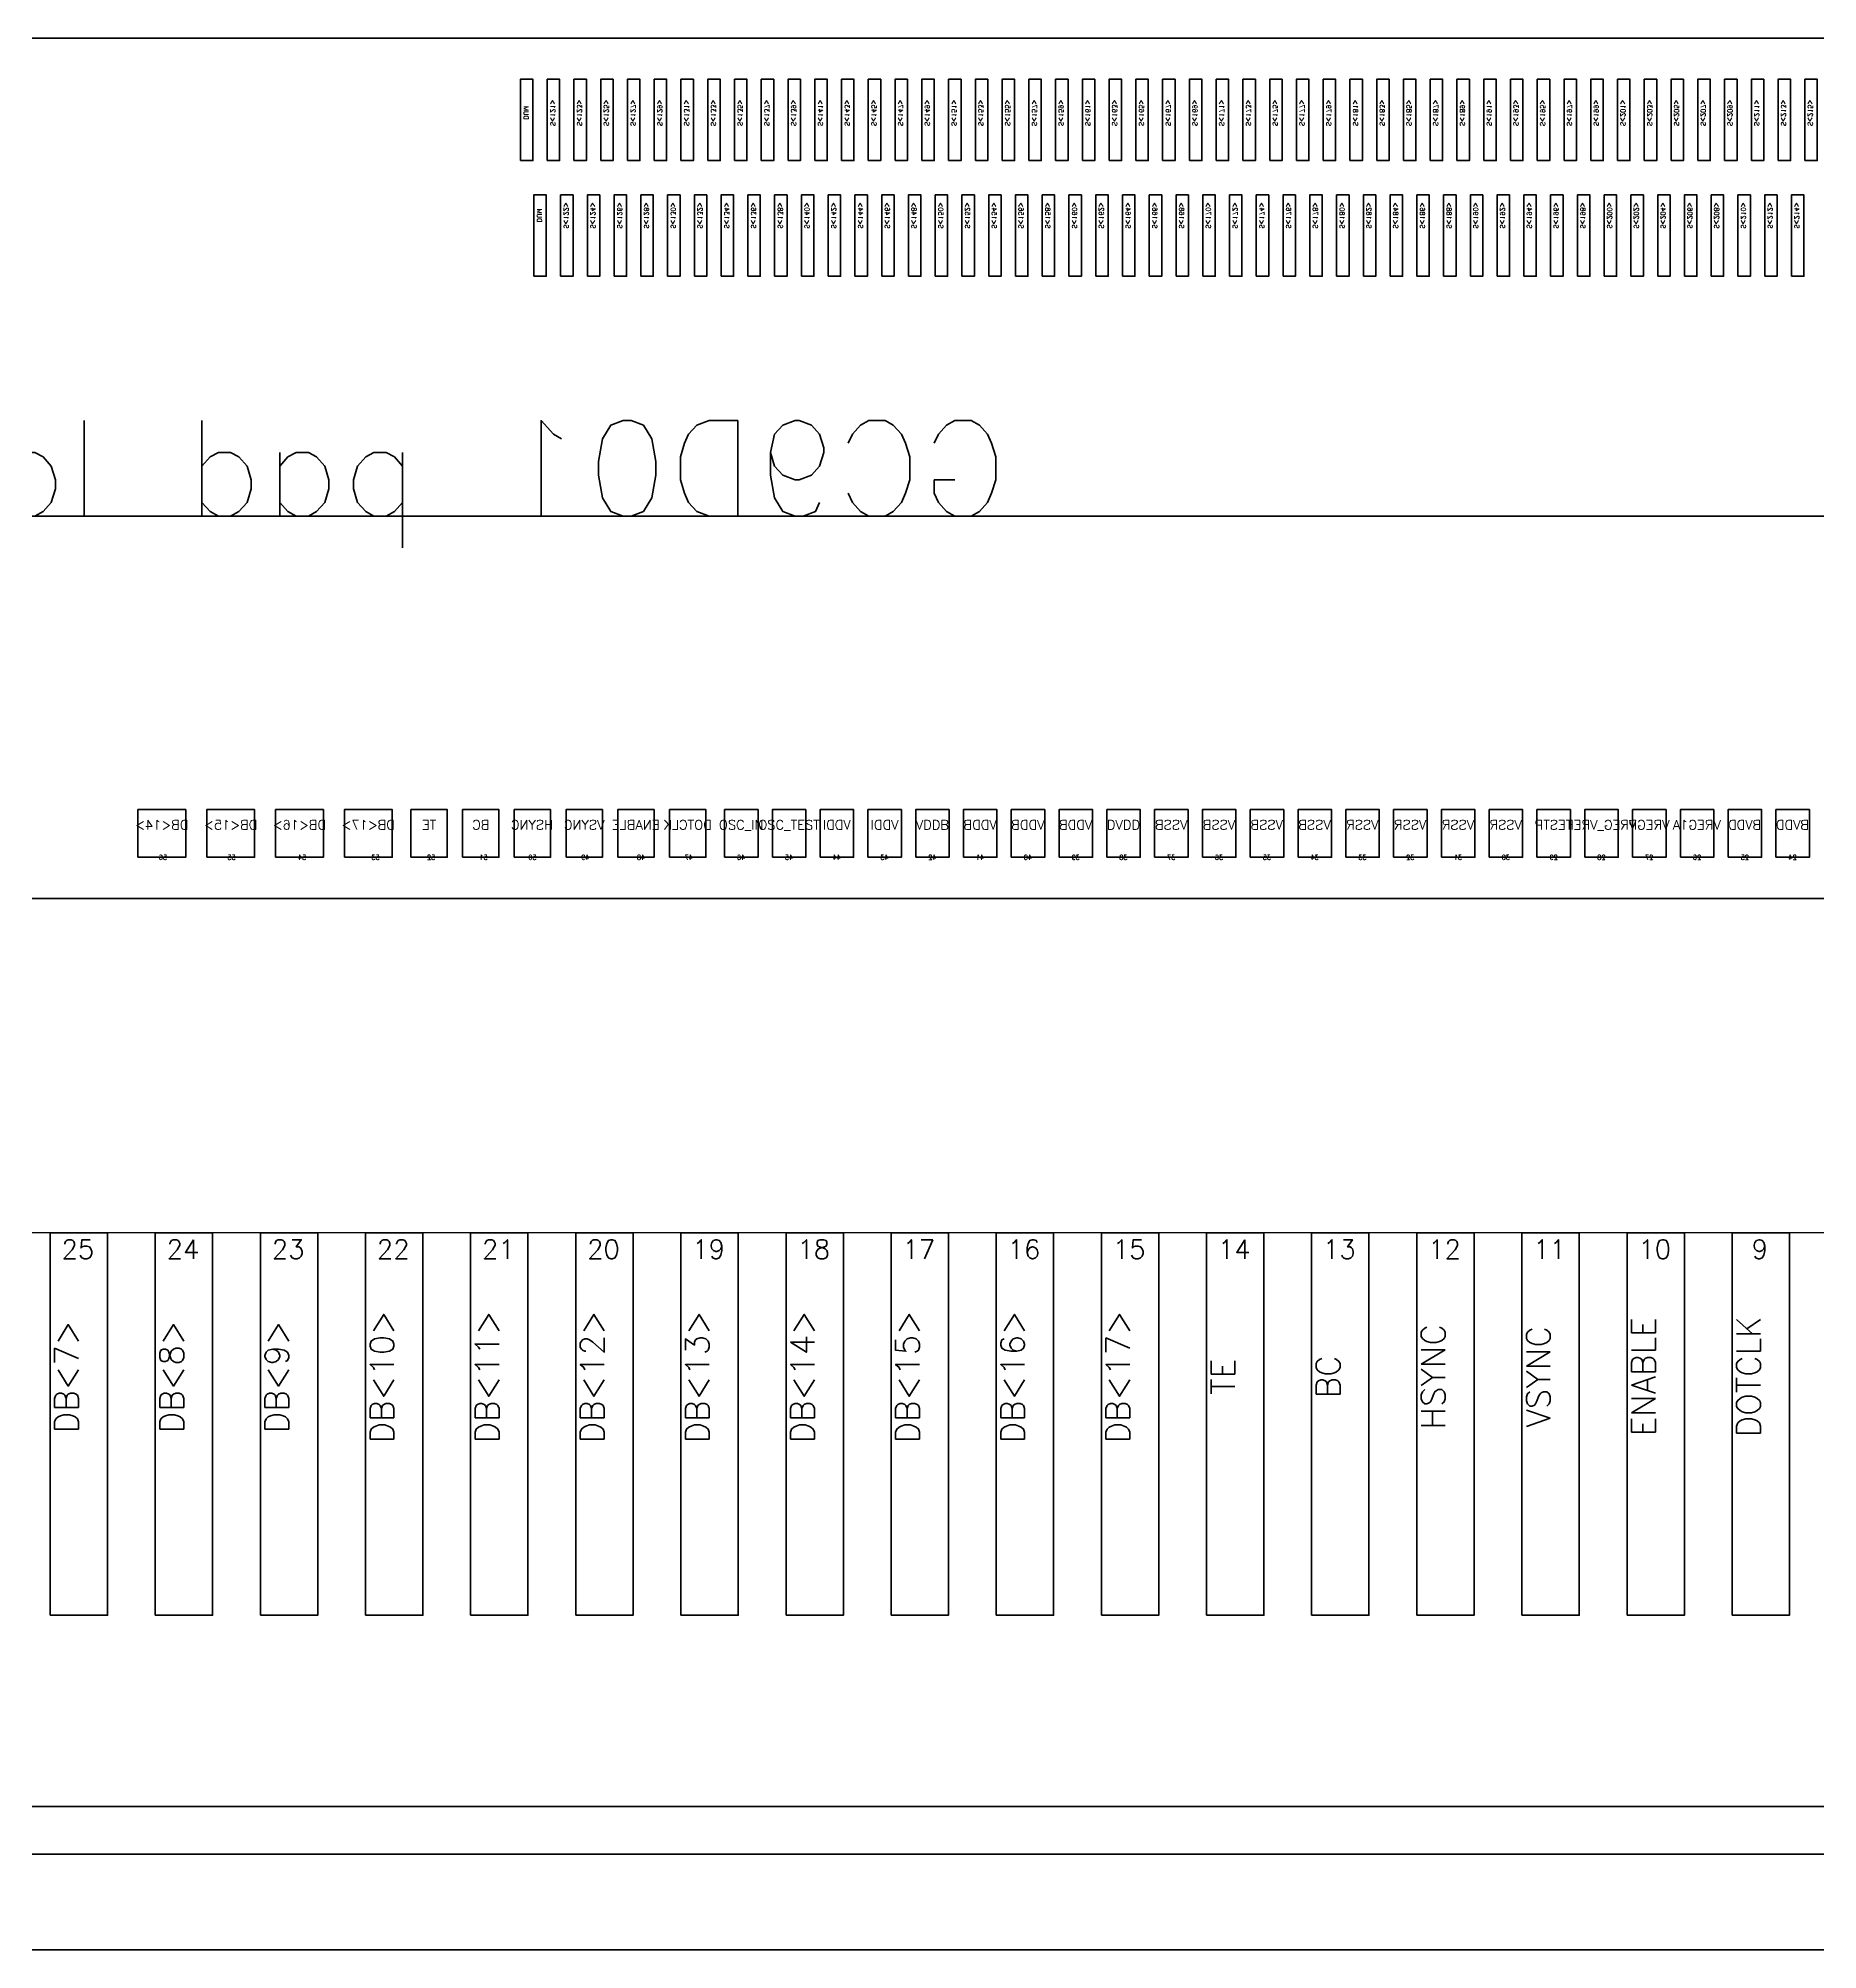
# Model space of a CAD drawing. Header units: millimetres. Extents: x 1414 to 1578, y 492 to 601.
# Drawn here: x 1467.948 to 1469.811, y 551.541 to 553.541 of the extents above; entities that cross this region are included whole.
import ezdxf
from ezdxf.enums import TextEntityAlignment as Align

# ---------------------------------------------------------------- set-up
doc = ezdxf.new("R2010")
doc.units = ezdxf.units.MM
for name, color, linetype in [('bl', 200, 'Continuous'), ('FPC', 30, 'Continuous'), ('LAYOUT.drawing', 1, 'Continuous'), ('OUTLINE.drawing', 3, 'Continuous')]:
    doc.layers.add(name, color=color, linetype=linetype)
doc.layers.add('L160.drawing', color=2, linetype='Continuous', lineweight=100)
doc.styles.get("Standard").update_dxf_attribs({"font": 'txt', "bigfont": 'gbcbig.shx'})

# ---------------------------------------------------------------- blocks, each defined once
blk = doc.blocks.new('A$C5AF141BB')
at = {"layer": 'L160.drawing', "color": 2, "linetype": 'Continuous', "lineweight": 100}
for points in [[(10.4747, 1.722), (10.4877, 1.722), (10.4877, 1.807), (10.4747, 1.807)], [(10.5027, 1.722), (10.5157, 1.722), (10.5157, 1.807), (10.5027, 1.807)], [(10.5307, 1.722), (10.5437, 1.722), (10.5437, 1.807), (10.5307, 1.807)], [(10.5587, 1.722), (10.5717, 1.722), (10.5717, 1.807), (10.5587, 1.807)], [(10.5867, 1.722), (10.5997, 1.722), (10.5997, 1.807), (10.5867, 1.807)], [(10.6147, 1.722), (10.6277, 1.722), (10.6277, 1.807), (10.6147, 1.807)], [(10.6427, 1.722), (10.6557, 1.722), (10.6557, 1.807), (10.6427, 1.807)], [(10.6707, 1.722), (10.6837, 1.722), (10.6837, 1.807), (10.6707, 1.807)], [(10.6987, 1.722), (10.7117, 1.722), (10.7117, 1.807), (10.6987, 1.807)], [(10.7267, 1.722), (10.7397, 1.722), (10.7397, 1.807), (10.7267, 1.807)], [(10.7547, 1.722), (10.7677, 1.722), (10.7677, 1.807), (10.7547, 1.807)], [(10.7827, 1.722), (10.7957, 1.722), (10.7957, 1.807), (10.7827, 1.807)], [(10.8107, 1.722), (10.8237, 1.722), (10.8237, 1.807), (10.8107, 1.807)], [(10.8387, 1.722), (10.8517, 1.722), (10.8517, 1.807), (10.8387, 1.807)], [(10.8667, 1.722), (10.8797, 1.722), (10.8797, 1.807), (10.8667, 1.807)], [(10.8947, 1.722), (10.9077, 1.722), (10.9077, 1.807), (10.8947, 1.807)], [(10.9227, 1.722), (10.9357, 1.722), (10.9357, 1.807), (10.9227, 1.807)], [(10.9507, 1.722), (10.9637, 1.722), (10.9637, 1.807), (10.9507, 1.807)], [(10.9787, 1.722), (10.9917, 1.722), (10.9917, 1.807), (10.9787, 1.807)], [(11.0067, 1.722), (11.0197, 1.722), (11.0197, 1.807), (11.0067, 1.807)], [(11.0347, 1.722), (11.0477, 1.722), (11.0477, 1.807), (11.0347, 1.807)], [(11.0627, 1.722), (11.0757, 1.722), (11.0757, 1.807), (11.0627, 1.807)], [(11.0907, 1.722), (11.1037, 1.722), (11.1037, 1.807), (11.0907, 1.807)], [(11.1187, 1.722), (11.1317, 1.722), (11.1317, 1.807), (11.1187, 1.807)], [(11.1467, 1.722), (11.1597, 1.722), (11.1597, 1.807), (11.1467, 1.807)], [(11.1747, 1.722), (11.1877, 1.722), (11.1877, 1.807), (11.1747, 1.807)], [(11.2027, 1.722), (11.2157, 1.722), (11.2157, 1.807), (11.2027, 1.807)], [(11.2307, 1.722), (11.2437, 1.722), (11.2437, 1.807), (11.2307, 1.807)], [(11.2587, 1.722), (11.2717, 1.722), (11.2717, 1.807), (11.2587, 1.807)], [(11.2867, 1.722), (11.2997, 1.722), (11.2997, 1.807), (11.2867, 1.807)], [(11.3147, 1.722), (11.3277, 1.722), (11.3277, 1.807), (11.3147, 1.807)], [(11.3427, 1.722), (11.3557, 1.722), (11.3557, 1.807), (11.3427, 1.807)], [(11.3707, 1.722), (11.3837, 1.722), (11.3837, 1.807), (11.3707, 1.807)], [(11.3987, 1.722), (11.4117, 1.722), (11.4117, 1.807), (11.3987, 1.807)], [(11.4267, 1.722), (11.4397, 1.722), (11.4397, 1.807), (11.4267, 1.807)], [(11.4547, 1.722), (11.4677, 1.722), (11.4677, 1.807), (11.4547, 1.807)], [(11.4827, 1.722), (11.4957, 1.722), (11.4957, 1.807), (11.4827, 1.807)], [(11.5107, 1.722), (11.5237, 1.722), (11.5237, 1.807), (11.5107, 1.807)], [(11.5387, 1.722), (11.5517, 1.722), (11.5517, 1.807), (11.5387, 1.807)], [(11.5667, 1.722), (11.5797, 1.722), (11.5797, 1.807), (11.5667, 1.807)], [(11.5947, 1.722), (11.6077, 1.722), (11.6077, 1.807), (11.5947, 1.807)], [(11.6227, 1.722), (11.6357, 1.722), (11.6357, 1.807), (11.6227, 1.807)], [(11.6507, 1.722), (11.6637, 1.722), (11.6637, 1.807), (11.6507, 1.807)], [(11.6787, 1.722), (11.6917, 1.722), (11.6917, 1.807), (11.6787, 1.807)], [(11.7067, 1.722), (11.7197, 1.722), (11.7197, 1.807), (11.7067, 1.807)], [(11.7347, 1.722), (11.7477, 1.722), (11.7477, 1.807), (11.7347, 1.807)], [(11.7627, 1.722), (11.7757, 1.722), (11.7757, 1.807), (11.7627, 1.807)], [(11.7907, 1.722), (11.8037, 1.722), (11.8037, 1.807), (11.7907, 1.807)], [(11.8187, 1.722), (11.8317, 1.722), (11.8317, 1.807), (11.8187, 1.807)], [(10.4887, 1.601), (10.5017, 1.601), (10.5017, 1.686), (10.4887, 1.686)], [(10.5167, 1.601), (10.5297, 1.601), (10.5297, 1.686), (10.5167, 1.686)], [(10.5447, 1.601), (10.5577, 1.601), (10.5577, 1.686), (10.5447, 1.686)], [(10.5727, 1.601), (10.5857, 1.601), (10.5857, 1.686), (10.5727, 1.686)], [(10.6007, 1.601), (10.6137, 1.601), (10.6137, 1.686), (10.6007, 1.686)], [(10.6287, 1.601), (10.6417, 1.601), (10.6417, 1.686), (10.6287, 1.686)], [(10.6567, 1.601), (10.6697, 1.601), (10.6697, 1.686), (10.6567, 1.686)], [(10.6847, 1.601), (10.6977, 1.601), (10.6977, 1.686), (10.6847, 1.686)], [(10.7127, 1.601), (10.7257, 1.601), (10.7257, 1.686), (10.7127, 1.686)], [(10.7407, 1.601), (10.7537, 1.601), (10.7537, 1.686), (10.7407, 1.686)], [(10.7687, 1.601), (10.7817, 1.601), (10.7817, 1.686), (10.7687, 1.686)], [(10.7967, 1.601), (10.8097, 1.601), (10.8097, 1.686), (10.7967, 1.686)], [(10.8247, 1.601), (10.8377, 1.601), (10.8377, 1.686), (10.8247, 1.686)], [(10.8527, 1.601), (10.8657, 1.601), (10.8657, 1.686), (10.8527, 1.686)], [(10.8807, 1.601), (10.8937, 1.601), (10.8937, 1.686), (10.8807, 1.686)], [(10.9087, 1.601), (10.9217, 1.601), (10.9217, 1.686), (10.9087, 1.686)], [(10.9367, 1.601), (10.9497, 1.601), (10.9497, 1.686), (10.9367, 1.686)], [(10.9647, 1.601), (10.9777, 1.601), (10.9777, 1.686), (10.9647, 1.686)], [(10.9927, 1.601), (11.0057, 1.601), (11.0057, 1.686), (10.9927, 1.686)], [(11.0207, 1.601), (11.0337, 1.601), (11.0337, 1.686), (11.0207, 1.686)], [(11.0487, 1.601), (11.0617, 1.601), (11.0617, 1.686), (11.0487, 1.686)], [(11.0767, 1.601), (11.0897, 1.601), (11.0897, 1.686), (11.0767, 1.686)], [(11.1047, 1.601), (11.1177, 1.601), (11.1177, 1.686), (11.1047, 1.686)], [(11.1327, 1.601), (11.1457, 1.601), (11.1457, 1.686), (11.1327, 1.686)], [(11.1607, 1.601), (11.1737, 1.601), (11.1737, 1.686), (11.1607, 1.686)], [(11.1887, 1.601), (11.2017, 1.601), (11.2017, 1.686), (11.1887, 1.686)], [(11.2167, 1.601), (11.2297, 1.601), (11.2297, 1.686), (11.2167, 1.686)], [(11.2447, 1.601), (11.2577, 1.601), (11.2577, 1.686), (11.2447, 1.686)], [(11.2727, 1.601), (11.2857, 1.601), (11.2857, 1.686), (11.2727, 1.686)], [(11.3007, 1.601), (11.3137, 1.601), (11.3137, 1.686), (11.3007, 1.686)], [(11.3287, 1.601), (11.3417, 1.601), (11.3417, 1.686), (11.3287, 1.686)], [(11.3567, 1.601), (11.3697, 1.601), (11.3697, 1.686), (11.3567, 1.686)], [(11.3847, 1.601), (11.3977, 1.601), (11.3977, 1.686), (11.3847, 1.686)], [(11.4127, 1.601), (11.4257, 1.601), (11.4257, 1.686), (11.4127, 1.686)], [(11.4407, 1.601), (11.4537, 1.601), (11.4537, 1.686), (11.4407, 1.686)], [(11.4687, 1.601), (11.4817, 1.601), (11.4817, 1.686), (11.4687, 1.686)], [(11.4967, 1.601), (11.5097, 1.601), (11.5097, 1.686), (11.4967, 1.686)], [(11.5247, 1.601), (11.5377, 1.601), (11.5377, 1.686), (11.5247, 1.686)], [(11.5527, 1.601), (11.5657, 1.601), (11.5657, 1.686), (11.5527, 1.686)], [(11.5807, 1.601), (11.5937, 1.601), (11.5937, 1.686), (11.5807, 1.686)], [(11.6087, 1.601), (11.6217, 1.601), (11.6217, 1.686), (11.6087, 1.686)], [(11.6367, 1.601), (11.6497, 1.601), (11.6497, 1.686), (11.6367, 1.686)], [(11.6647, 1.601), (11.6777, 1.601), (11.6777, 1.686), (11.6647, 1.686)], [(11.6927, 1.601), (11.7057, 1.601), (11.7057, 1.686), (11.6927, 1.686)], [(11.7207, 1.601), (11.7337, 1.601), (11.7337, 1.686), (11.7207, 1.686)], [(11.7487, 1.601), (11.7617, 1.601), (11.7617, 1.686), (11.7487, 1.686)], [(11.7767, 1.601), (11.7897, 1.601), (11.7897, 1.686), (11.7767, 1.686)], [(11.8047, 1.601), (11.8177, 1.601), (11.8177, 1.686), (11.8047, 1.686)], [(10.0745, 0.993), (10.1245, 0.993), (10.1245, 1.043), (10.0745, 1.043)], [(10.1465, 0.993), (10.1965, 0.993), (10.1965, 1.043), (10.1465, 1.043)], [(10.2185, 0.993), (10.2685, 0.993), (10.2685, 1.043), (10.2185, 1.043)], [(10.2905, 0.993), (10.3405, 0.993), (10.3405, 1.043), (10.2905, 1.043)], [(10.3601, 0.993), (10.3981, 0.993), (10.3981, 1.043), (10.3601, 1.043)], [(10.4142, 0.993), (10.4522, 0.993), (10.4522, 1.043), (10.4142, 1.043)], [(10.4683, 0.993), (10.5063, 0.993), (10.5063, 1.043), (10.4683, 1.043)], [(10.5224, 0.993), (10.5604, 0.993), (10.5604, 1.043), (10.5224, 1.043)], [(10.5766, 0.993), (10.6146, 0.993), (10.6146, 1.043), (10.5766, 1.043)], [(10.6307, 0.993), (10.6687, 0.993), (10.6687, 1.043), (10.6307, 1.043)], [(10.6883, 0.993), (10.7233, 0.993), (10.7233, 1.043), (10.6883, 1.043)], [(10.7383, 0.993), (10.7733, 0.993), (10.7733, 1.043), (10.7383, 1.043)], [(10.7883, 0.993), (10.8233, 0.993), (10.8233, 1.043), (10.7883, 1.043)], [(10.8383, 0.993), (10.8733, 0.993), (10.8733, 1.043), (10.8383, 1.043)], [(10.8883, 0.993), (10.9233, 0.993), (10.9233, 1.043), (10.8883, 1.043)], [(10.9383, 0.993), (10.9733, 0.993), (10.9733, 1.043), (10.9383, 1.043)], [(10.9883, 0.993), (11.0233, 0.993), (11.0233, 1.043), (10.9883, 1.043)], [(11.0383, 0.993), (11.0733, 0.993), (11.0733, 1.043), (11.0383, 1.043)], [(11.0883, 0.993), (11.1233, 0.993), (11.1233, 1.043), (11.0883, 1.043)], [(11.1383, 0.993), (11.1733, 0.993), (11.1733, 1.043), (11.1383, 1.043)], [(11.1883, 0.993), (11.2233, 0.993), (11.2233, 1.043), (11.1883, 1.043)], [(11.2384, 0.993), (11.2734, 0.993), (11.2734, 1.043), (11.2384, 1.043)], [(11.2884, 0.993), (11.3234, 0.993), (11.3234, 1.043), (11.2884, 1.043)], [(11.3384, 0.993), (11.3734, 0.993), (11.3734, 1.043), (11.3384, 1.043)], [(11.3884, 0.993), (11.4234, 0.993), (11.4234, 1.043), (11.3884, 1.043)], [(11.4384, 0.993), (11.4734, 0.993), (11.4734, 1.043), (11.4384, 1.043)], [(11.4884, 0.993), (11.5234, 0.993), (11.5234, 1.043), (11.4884, 1.043)], [(11.5384, 0.993), (11.5734, 0.993), (11.5734, 1.043), (11.5384, 1.043)], [(11.5884, 0.993), (11.6234, 0.993), (11.6234, 1.043), (11.5884, 1.043)], [(11.6384, 0.993), (11.6734, 0.993), (11.6734, 1.043), (11.6384, 1.043)], [(11.6884, 0.993), (11.7234, 0.993), (11.7234, 1.043), (11.6884, 1.043)], [(11.7384, 0.993), (11.7734, 0.993), (11.7734, 1.043), (11.7384, 1.043)], [(11.7884, 0.993), (11.8234, 0.993), (11.8234, 1.043), (11.7884, 1.043)]]:
    blk.add_lwpolyline(points, close=True, dxfattribs=at)
at = {"layer": 'LAYOUT.drawing', "color": 140, "linetype": 'Continuous', "lineweight": 100}
blk.add_lwpolyline([(6.7576, 0), (13.1576, 0)], dxfattribs=at)
blk.add_lwpolyline([(6.7776, 0.95), (13.1376, 0.95), (13.1376, 1.85), (6.7776, 1.85)], close=True, dxfattribs=at)
at = {"layer": 'OUTLINE.drawing', "color": 190, "linetype": 'Continuous', "lineweight": 100}
for points in [[(9.9826, 0.2), (10.0426, 0.2), (10.0426, 0.6), (9.9826, 0.6)], [(10.0926, 0.2), (10.1526, 0.2), (10.1526, 0.6), (10.0926, 0.6)], [(10.2026, 0.2), (10.2626, 0.2), (10.2626, 0.6), (10.2026, 0.6)], [(10.3126, 0.2), (10.3726, 0.2), (10.3726, 0.6), (10.3126, 0.6)], [(10.4226, 0.2), (10.4826, 0.2), (10.4826, 0.6), (10.4226, 0.6)], [(10.5326, 0.2), (10.5926, 0.2), (10.5926, 0.6), (10.5326, 0.6)], [(10.6426, 0.2), (10.7026, 0.2), (10.7026, 0.6), (10.6426, 0.6)], [(10.7526, 0.2), (10.8126, 0.2), (10.8126, 0.6), (10.7526, 0.6)], [(10.8626, 0.2), (10.9226, 0.2), (10.9226, 0.6), (10.8626, 0.6)], [(10.9726, 0.2), (11.0326, 0.2), (11.0326, 0.6), (10.9726, 0.6)], [(11.0826, 0.2), (11.1426, 0.2), (11.1426, 0.6), (11.0826, 0.6)], [(11.1926, 0.2), (11.2526, 0.2), (11.2526, 0.6), (11.1926, 0.6)], [(11.3026, 0.2), (11.3626, 0.2), (11.3626, 0.6), (11.3026, 0.6)], [(11.4126, 0.2), (11.4726, 0.2), (11.4726, 0.6), (11.4126, 0.6)], [(11.5226, 0.2), (11.5826, 0.2), (11.5826, 0.6), (11.5226, 0.6)], [(11.6326, 0.2), (11.6926, 0.2), (11.6926, 0.6), (11.6326, 0.6)], [(11.7426, 0.2), (11.8026, 0.2), (11.8026, 0.6), (11.7426, 0.6)]]:
    blk.add_lwpolyline(points, close=True, dxfattribs=at)
at = {"layer": 'L160.drawing', "color": 2, "linetype": 'Continuous', "lineweight": 100, "text_generation_flag": 4}
for s, p in [('S<121>', (10.5086, 1.7719)), ('S<123>', (10.5366, 1.7719)), ('S<125>', (10.5646, 1.7719)), ('S<127>', (10.5926, 1.7719)), ('S<129>', (10.6206, 1.7719)), ('S<131>', (10.6486, 1.7719)), ('S<133>', (10.6766, 1.7719)), ('S<135>', (10.7046, 1.7719)), ('S<137>', (10.7326, 1.7719)), ('S<139>', (10.7606, 1.7719)), ('S<141>', (10.7886, 1.7719)), ('S<143>', (10.8166, 1.7719)), ('S<145>', (10.8446, 1.7719)), ('S<147>', (10.8725, 1.7719)), ('S<149>', (10.9005, 1.7719)), ('S<151>', (10.9285, 1.7719)), ('S<153>', (10.9565, 1.7719)), ('S<155>', (10.9845, 1.7719)), ('S<157>', (11.0125, 1.7719)), ('S<159>', (11.0405, 1.7719)), ('S<161>', (11.0685, 1.7719)), ('S<163>', (11.0965, 1.7719)), ('S<165>', (11.1245, 1.7719)), ('S<167>', (11.1525, 1.7719)), ('S<169>', (11.1805, 1.7719)), ('S<171>', (11.2085, 1.7719)), ('S<173>', (11.2365, 1.7719)), ('S<175>', (11.2645, 1.7719)), ('S<177>', (11.2925, 1.7719)), ('S<179>', (11.3205, 1.7719)), ('S<181>', (11.3485, 1.7719)), ('S<183>', (11.3765, 1.7719)), ('S<185>', (11.4045, 1.7719)), ('S<187>', (11.4324, 1.7719)), ('S<189>', (11.4604, 1.7719)), ('S<191>', (11.4884, 1.7719)), ('S<193>', (11.5164, 1.7719)), ('S<195>', (11.5444, 1.7719)), ('S<197>', (11.5724, 1.7719)), ('S<199>', (11.6004, 1.7719)), ('S<201>', (11.6284, 1.7719)), ('S<203>', (11.6564, 1.7719)), ('S<205>', (11.6844, 1.7719)), ('S<207>', (11.7124, 1.7719)), ('S<209>', (11.7404, 1.7719)), ('S<211>', (11.7684, 1.7719)), ('S<213>', (11.7964, 1.7719)), ('S<215>', (11.8244, 1.7719)), ('DUM', (10.4806, 1.7719)), ('DUM', (10.4946, 1.6645)), ('S<122>', (10.5226, 1.6645)), ('S<124>', (10.5506, 1.6645)), ('S<126>', (10.5786, 1.6645)), ('S<128>', (10.6066, 1.6645)), ('S<130>', (10.6346, 1.6645)), ('S<132>', (10.6626, 1.6645)), ('S<134>', (10.6906, 1.6645)), ('S<136>', (10.7186, 1.6645)), ('S<138>', (10.7466, 1.6645)), ('S<140>', (10.7746, 1.6645)), ('S<142>', (10.8026, 1.6645)), ('S<144>', (10.8306, 1.6645)), ('S<146>', (10.8586, 1.6645)), ('S<148>', (10.8865, 1.6645)), ('S<150>', (10.9145, 1.6645)), ('S<152>', (10.9425, 1.6645)), ('S<154>', (10.9705, 1.6645)), ('S<156>', (10.9985, 1.6645)), ('S<158>', (11.0265, 1.6645)), ('S<160>', (11.0545, 1.6645)), ('S<162>', (11.0825, 1.6645)), ('S<164>', (11.1105, 1.6645)), ('S<166>', (11.1385, 1.6645)), ('S<168>', (11.1665, 1.6645)), ('S<170>', (11.1945, 1.6645)), ('S<172>', (11.2225, 1.6645)), ('S<174>', (11.2505, 1.6645)), ('S<176>', (11.2785, 1.6645)), ('S<178>', (11.3065, 1.6645)), ('S<180>', (11.3345, 1.6645)), ('S<182>', (11.3625, 1.6645)), ('S<184>', (11.3905, 1.6645)), ('S<186>', (11.4185, 1.6645)), ('S<188>', (11.4464, 1.6645)), ('S<190>', (11.4744, 1.6645)), ('S<192>', (11.5024, 1.6645)), ('S<194>', (11.5304, 1.6645)), ('S<196>', (11.5584, 1.6645)), ('S<198>', (11.5864, 1.6645)), ('S<200>', (11.6144, 1.6645)), ('S<202>', (11.6424, 1.6645)), ('S<204>', (11.6704, 1.6645)), ('S<206>', (11.6984, 1.6645)), ('S<208>', (11.7264, 1.6645)), ('S<210>', (11.7544, 1.6645)), ('S<212>', (11.7824, 1.6645)), ('S<214>', (11.8104, 1.6645))]:
    blk.add_text(s, height=0.005, rotation=90, dxfattribs=at).set_placement(p, align=Align.MIDDLE_CENTER)
at = {"layer": 'L160.drawing', "color": 2, "linetype": 'Continuous', "lineweight": 100, "text_generation_flag": 2}
for s, height, p in [('GC9D01 pad location (bump)', 0.1, (9.9576, 1.4)), ('DB<14>', 0.01, (10.0995, 1.027)), ('DB<15>', 0.01, (10.1715, 1.027)), ('DB<16>', 0.01, (10.2435, 1.027)), ('DB<17>', 0.01, (10.3155, 1.027)), ('TE', 0.01, (10.3791, 1.027)), ('BC', 0.01, (10.4332, 1.027)), ('HSYNC', 0.01, (10.4868, 1.027)), ('VSYNC', 0.01, (10.5414, 1.027)), ('ENABLE', 0.01, (10.5955, 1.027)), ('DOTCLK', 0.01, (10.6496, 1.027)), ('VDDI', 0.01, (10.8057, 1.027)), ('VDDI', 0.01, (10.8557, 1.027)), ('VDDB', 0.01, (10.9557, 1.027)), ('VDDB', 0.01, (11.0057, 1.027)), ('VDDB', 0.01, (11.0557, 1.027)), ('VSSB', 0.01, (11.1557, 1.027)), ('VSSB', 0.01, (11.2057, 1.027)), ('VSSB', 0.01, (11.2557, 1.027)), ('VSSB', 0.01, (11.3057, 1.027)), ('VSSR', 0.01, (11.3557, 1.027)), ('VSSR', 0.01, (11.4057, 1.027)), ('VSSR', 0.01, (11.4557, 1.027)), ('VSSR', 0.01, (11.5057, 1.027)), ('TESTP', 0.01, (11.5557, 1.027)), ('VREG_VREF', 0.01, (11.6057, 1.027)), ('VREGP', 0.01, (11.6557, 1.027)), ('VREG1A', 0.01, (11.7057, 1.027)), ('BVDD', 0.01, (11.7557, 1.027)), ('BVDD', 0.01, (11.8057, 1.027)), ('56', 0.005, (10.1007, 0.993)), ('55', 0.005, (10.1724, 0.993)), ('54', 0.005, (10.2462, 0.993)), ('53', 0.005, (10.3231, 0.993)), ('52', 0.005, (10.3812, 0.993)), ('51', 0.005, (10.4361, 0.993)), ('50', 0.005, (10.4873, 0.993)), ('49', 0.005, (10.5425, 0.993)), ('48', 0.005, (10.6009, 0.993)), ('47', 0.005, (10.6509, 0.993)), ('46', 0.005, (10.7057, 0.993)), ('45', 0.005, (10.7557, 0.993)), ('44', 0.005, (10.8057, 0.993)), ('43', 0.005, (10.8557, 0.993)), ('42', 0.005, (10.9057, 0.993)), ('41', 0.005, (10.9557, 0.993)), ('40', 0.005, (11.0057, 0.993)), ('39', 0.005, (11.0557, 0.993)), ('38', 0.005, (11.1057, 0.993)), ('37', 0.005, (11.1557, 0.993)), ('36', 0.005, (11.2058, 0.993)), ('35', 0.005, (11.2558, 0.993)), ('34', 0.005, (11.3058, 0.993)), ('33', 0.005, (11.3558, 0.993)), ('32', 0.005, (11.4058, 0.993)), ('31', 0.005, (11.4558, 0.993)), ('30', 0.005, (11.5058, 0.993)), ('29', 0.005, (11.5558, 0.993)), ('28', 0.005, (11.6058, 0.993)), ('27', 0.005, (11.6558, 0.993)), ('26', 0.005, (11.7059, 0.993)), ('25', 0.005, (11.7559, 0.993)), ('24', 0.005, (11.8059, 0.993))]:
    blk.add_text(s, height=height, dxfattribs=at).set_placement(p, align=Align.MIDDLE_CENTER)
at = {"layer": 'L160.drawing', "color": 2, "linetype": 'Continuous', "lineweight": 100}
for s, p in [('OSC_IN', (10.7057, 1.027)), ('OSC_TEST', (10.7557, 1.027)), ('VDDB', (10.9057, 1.027)), ('DVDD', (11.1057, 1.027))]:
    blk.add_text(s, height=0.01, dxfattribs=at).set_placement(p, align=Align.MIDDLE_CENTER)
at = {"layer": 'OUTLINE.drawing', "color": 190, "linetype": 'Continuous', "lineweight": 100}
for s, p in [('25', (10.0116, 0.5829)), ('24', (10.1216, 0.5829)), ('23', (10.2316, 0.5829)), ('22', (10.3416, 0.5829)), ('21', (10.4516, 0.5829)), ('20', (10.5616, 0.5829)), ('19', (10.6716, 0.5829)), ('18', (10.7816, 0.5829)), ('17', (10.8916, 0.5829)), ('16', (11.0016, 0.5829)), ('15', (11.1116, 0.5829)), ('14', (11.2216, 0.5829)), ('13', (11.3316, 0.5829)), ('12', (11.4416, 0.5829)), ('11', (11.5516, 0.5829)), ('10', (11.6616, 0.5829)), ('9', (11.7716, 0.5829))]:
    blk.add_text(s, height=0.02, dxfattribs=at).set_placement(p, align=Align.MIDDLE_CENTER)
for s, p in [('DB<7>', (9.9998, 0.4494)), ('DB<8>', (10.1098, 0.4494)), ('DB<9>', (10.2198, 0.4494)), ('DB<10>', (10.3298, 0.4494)), ('DB<11>', (10.4398, 0.4494)), ('DB<12>', (10.5498, 0.4494)), ('DB<13>', (10.6598, 0.4494)), ('DB<14>', (10.7698, 0.4494)), ('DB<15>', (10.8798, 0.4494)), ('DB<16>', (10.9898, 0.4494)), ('DB<17>', (11.0998, 0.4494)), ('HSYNC', (11.4298, 0.4494)), ('ENABLE', (11.6498, 0.4494)), ('DOTCLK', (11.7598, 0.4494)), ('VSYNC', (11.5398, 0.4494)), ('TE', (11.2098, 0.4494)), ('BC', (11.3198, 0.4494))]:
    blk.add_text(s, height=0.025, rotation=90, dxfattribs=at).set_placement(p, align=Align.MIDDLE_CENTER)

msp = doc.modelspace()

# ---------------------------------------------------------------- linework, layer by layer
at = {"layer": 'bl', "linetype": 'Continuous', "lineweight": 100}
msp.add_lwpolyline([(1471.1964, 551.5408), (1464.6754, 551.5408)], dxfattribs=at)
msp.add_lwpolyline([(1471.1964, 551.5408), (1464.6754, 551.5408)], dxfattribs=at)
at = {"layer": 'FPC', "color": 2, "linetype": 'Continuous'}
msp.add_line((1471.2609, 552.2908), (1464.5083, 552.2908), dxfattribs=at)
at = {"layer": 'L160.drawing', "linetype": 'Continuous'}
for points in [[(1472.518, 553.0408), (1463.3538, 553.0408)], [(1471.1567, 551.6408), (1464.714, 551.6408)]]:
    msp.add_lwpolyline(points, dxfattribs=at)

# ---------------------------------------------------------------- block references
msp.add_blockref('A$C5AF141BB', (1457.9783, 551.6908))

doc.saveas('drawing.dxf')
